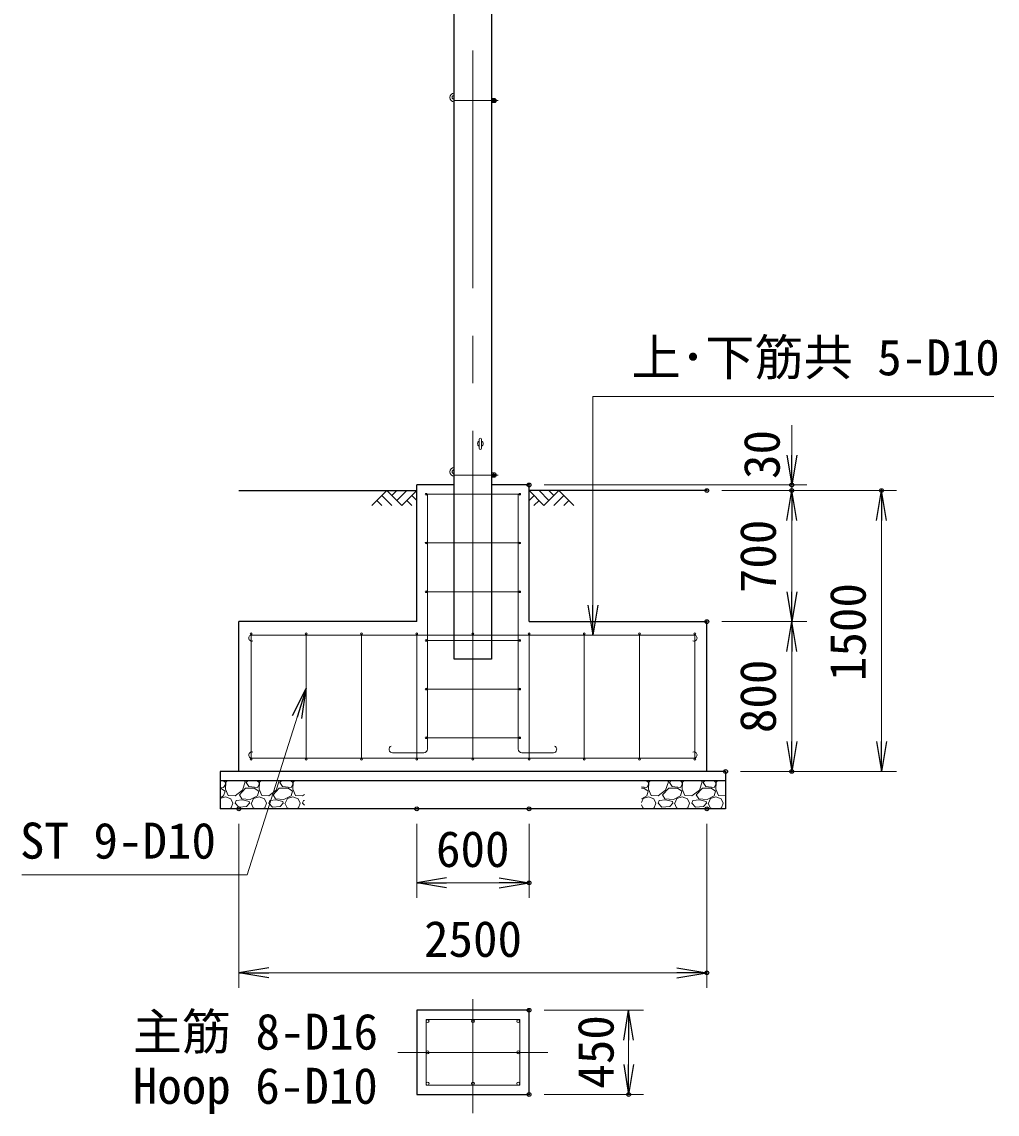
# Model space of a CAD drawing. Units: millimetres, scale not verified. Extents: x -16800 to 16800, y -11880 to 11880.
# Drawn here: x 3157 to 8366, y -5573 to 261 of the extents above; entities that cross this region are included whole.
import ezdxf
from ezdxf.enums import TextEntityAlignment as Align

# ---------------------------------------------------------------- set-up
doc = ezdxf.new("R2010")
doc.units = ezdxf.units.MM
doc.header["$LTSCALE"] = 40
doc.header["$PDMODE"] = 32
doc.header["$PDSIZE"] = 20
doc.linetypes.add('USER1', pattern=[50.8, 31.75, -6.35, 6.35, -6.35])
for name, color, linetype, lineweight in [('0-1_D-STR1', 1, 'Continuous', 25), ('0-2_D-BMK', 2, 'USER1', 13), ('0-3_D-STR3', 3, 'Continuous', 13), ('0-5_D-STR-DIM', 7, 'Continuous', 13), ('0-6_D-STR-TXT', 7, 'Continuous', 13), ('0-9_D-BGD', 7, 'Continuous', 25), ('0-A_D-DCR-HCH', 7, 'Continuous', 13), ('0-B_D-STR4', 7, 'Continuous', 25)]:
    doc.layers.add(name, color=color, linetype=linetype, lineweight=lineweight)
doc.layers.add('0-7_0', color=7, linetype='Continuous')
doc.layers.add('0-8_Defpoints', color=8, linetype='Continuous')
doc.styles.add('ＭＳ ゴシック', font='')
doc.styles.get('ＭＳ ゴシック').set_extended_font_data('MS Gothic')

# ---------------------------------------------------------------- blocks, each defined once
blk = doc.blocks.new('_Open')
at = {"layer": '0-7_0'}
blk.add_line((-40, 6.67), (0, 0), dxfattribs=at)
blk.add_lwpolyline([(-40, -6.67), (0, 0), (-40, 0)], dxfattribs=at)

msp = doc.modelspace()

# ---------------------------------------------------------------- linework, layer by layer
at = {"layer": '0-1_D-STR1'}
msp.add_lwpolyline([(5465.62, 5857.52), (5665.62, 5857.52), (5665.62, -3142.48), (5465.62, -3142.48)], close=True, dxfattribs=at)
at = {"layer": '0-2_D-BMK'}
for p, q in [((5565.62, -3193.48), (5565.62, 5908.52)), ((5465.62, -159.48), (5700.62, -159.48)), ((5465.62, -2159.48), (5700.62, -2159.48)), ((5565.62, -4958.11), (5565.62, -5568.11)), ((5165.62, -5243.11), (5965.62, -5243.11))]:
    msp.add_line(p, q, dxfattribs=at)
at = {"layer": '0-3_D-STR3'}
for p, q in [((5665.62, -148.53), (5665.62, -170.43)), ((5665.62, -148.53), (5674.82, -148.53)), ((5665.62, -154), (5674.82, -154)), ((5665.62, -164.95), (5674.82, -164.95)), ((5665.62, -170.43), (5674.82, -170.43)), ((5675.62, -148.53), (5675.62, -170.43)), ((5675.62, -148.53), (5684.82, -148.53)), ((5675.62, -150.86), (5675.62, -168.09)), ((5675.62, -154), (5684.82, -154)), ((5675.62, -164.95), (5684.82, -164.95)), ((5675.62, -170.43), (5684.82, -170.43)), ((5685.62, -150.86), (5685.62, -168.09)), ((5685.62, -153.48), (5689.67, -153.48)), ((5685.62, -154.42), (5690.62, -154.42)), ((5685.62, -165.48), (5689.67, -165.48)), ((5690.62, -154.42), (5689.67, -153.48)), ((5689.67, -153.48), (5689.67, -165.48)), ((5690.62, -154.42), (5690.62, -164.53)), ((5599.37, -2016.23), (5599.37, -1968.73)), ((5611.87, -2016.23), (5611.87, -1968.73)), ((5665.62, -2148.53), (5665.62, -2170.43)), ((5665.62, -2148.53), (5674.82, -2148.53)), ((5665.62, -2154), (5674.82, -2154)), ((5675.62, -2148.53), (5675.62, -2170.43)), ((5675.62, -2148.53), (5684.82, -2148.53)), ((5675.62, -2150.86), (5675.62, -2168.09)), ((5675.62, -2154), (5684.82, -2154)), ((5685.62, -2150.86), (5685.62, -2168.09)), ((5685.62, -2153.48), (5689.67, -2153.48)), ((5685.62, -2154.42), (5690.62, -2154.42)), ((5690.62, -2154.42), (5689.67, -2153.48)), ((5689.67, -2153.48), (5689.67, -2165.48)), ((5690.62, -2154.42), (5690.62, -2164.53)), ((5665.62, -2164.95), (5674.82, -2164.95)), ((5665.62, -2170.43), (5674.82, -2170.43)), ((5675.62, -2164.95), (5684.82, -2164.95)), ((5675.62, -2170.43), (5684.82, -2170.43)), ((5685.62, -2165.48), (5689.67, -2165.48)), ((5815.62, -2262.48), (5315.62, -2262.48)), ((5323.62, -3622.81), (5323.62, -2262.48)), ((5565.62, -3677.48), (5565.62, -2262.48)), ((5807.62, -3622.81), (5807.62, -2262.48)), ((5815.62, -2522.48), (5315.62, -2522.48)), ((5815.62, -2782.48), (5315.62, -2782.48)), ((4380.62, -3677.48), (4380.62, -3007.48)), ((4380.62, -3013.98), (6750.62, -3013.98)), ((4675.62, -3677.48), (4675.62, -3007.48)), ((4970.62, -3677.48), (4970.62, -3007.48)), ((5265.62, -3677.48), (5265.62, -3007.48)), ((5865.62, -3677.48), (5865.62, -3007.48)), ((6160.62, -3677.48), (6160.62, -3007.48)), ((6455.62, -3677.48), (6455.62, -3007.48)), ((6750.62, -3677.48), (6750.62, -3007.48)), ((5815.62, -3042.48), (5315.62, -3042.48)), ((5815.62, -3302.48), (5315.62, -3302.48)), ((5815.62, -3562.48), (5315.62, -3562.48)), ((4380.62, -3670.98), (6750.62, -3670.98)), ((5303.62, -3642.81), (5135.69, -3642.81)), ((5827.62, -3642.81), (5995.55, -3642.81))]:
    msp.add_line(p, q, dxfattribs=at)
for points in [[(5685.62, -164.53), (5690.62, -164.53), (5689.67, -165.48)], [(5685.62, -2164.53), (5690.62, -2164.53), (5689.67, -2165.48)]]:
    msp.add_lwpolyline(points, dxfattribs=at)
msp.add_lwpolyline([(5315.62, -5068.11), (5315.62, -5418.11), (5815.62, -5418.11), (5815.62, -5068.11)], close=True, dxfattribs=at)
for centre, radius in [((5315.62, -2262.48), 5), ((5815.62, -2262.48), 5), ((5315.62, -2522.48), 5), ((5815.62, -2522.48), 5), ((5315.62, -2782.48), 5), ((5815.62, -2782.48), 5), ((4380.62, -3007.48), 5), ((4675.62, -3007.48), 5), ((4970.62, -3007.48), 5), ((5265.62, -3007.48), 5), ((5565.62, -3007.48), 5), ((5865.62, -3007.48), 5), ((6160.62, -3007.48), 5), ((6455.62, -3007.48), 5), ((6750.62, -3007.48), 5), ((5315.62, -3042.48), 5), ((5815.62, -3042.48), 5), ((5315.62, -3302.48), 5), ((5815.62, -3302.48), 5), ((5315.62, -3562.48), 5), ((5815.62, -3562.48), 5), ((4380.62, -3677.48), 5), ((4675.62, -3677.48), 5), ((4970.62, -3677.48), 5), ((5265.62, -3677.48), 5), ((5565.62, -3677.48), 5), ((5865.62, -3677.48), 5), ((6160.62, -3677.48), 5), ((6455.62, -3677.48), 5), ((6750.62, -3677.48), 5), ((5323.62, -5076.11), 8), ((5565.62, -5076.11), 8), ((5807.62, -5076.11), 8), ((5323.62, -5243.11), 8), ((5807.62, -5243.11), 8), ((5323.62, -5410.11), 8), ((5565.62, -5410.11), 8), ((5807.62, -5410.11), 8)]:
    msp.add_circle(centre, radius, dxfattribs=at)
for centre, radius, start, end in [((5465.62, -142.48), 23, 90, 270), ((5465.62, -142.48), 11, 90, 270), ((5670.64, -151.27), 5, 326.78843, 33.21157), ((5656.49, -159.48), 19.14, 343.37369, 16.62631), ((5670.64, -167.69), 5, 326.78843, 33.21157), ((5680.64, -151.27), 5, 326.78843, 33.21157), ((5666.49, -159.48), 19.14, 343.37369, 16.62631), ((5680.64, -167.69), 5, 326.78843, 33.21157), ((5605.62, -1992.48), 15, 114.62432, 245.37568), ((5605.62, -1968.73), 6.25, 0, 180), ((5605.62, -1992.48), 15, 294.62432, 65.37568), ((5605.62, -2016.23), 6.25, 180, 0), ((5465.62, -2142.48), 23, 90, 270), ((5465.62, -2142.48), 11, 90, 270), ((5670.64, -2151.27), 5, 326.78843, 33.21157), ((5656.49, -2159.48), 19.14, 343.37369, 16.62631), ((5680.64, -2151.27), 5, 326.78843, 33.21157), ((5666.49, -2159.48), 19.14, 343.37369, 16.62631), ((5670.64, -2167.69), 5, 326.78843, 33.21157), ((5680.64, -2167.69), 5, 326.78843, 33.21157), ((4384.85, -3029.97), 16.55, 104.8143, 289.60849), ((6746.39, -3029.97), 16.55, 250.39151, 75.1857), ((5136.52, -3624.15), 18.68, 111.66589, 272.52545), ((5994.73, -3624.15), 18.68, 267.47455, 68.33411), ((4384.85, -3654.98), 16.55, 70.39151, 255.1857), ((5303.62, -3622.81), 20, 270, 0), ((5827.62, -3622.81), 20, 180, 270), ((6746.39, -3654.98), 16.55, 284.8143, 109.60849)]:
    msp.add_arc(centre, radius, start, end, dxfattribs=at)
at = {"layer": '0-5_D-STR-DIM'}
for p, q in [((7268.61, -2052.48), (7268.61, -1892.48)), ((5945.62, -2212.48), (7348.61, -2212.48)), ((7268.61, -2242.48), (7268.61, -2212.48)), ((6895.62, -2242.48), (7348.61, -2242.48)), ((6895.62, -2242.48), (7348.61, -2242.48)), ((6895.62, -2242.48), (7828.61, -2242.48)), ((7268.61, -2782.48), (7268.61, -2402.48)), ((7268.61, -2402.48), (7268.61, -2562.48)), ((7748.61, -3582.48), (7748.61, -2402.48)), ((6895.62, -2942.48), (7348.61, -2942.48)), ((6895.62, -2942.48), (7348.61, -2942.48)), ((7268.61, -3102.48), (7268.61, -3582.48)), ((6995.62, -3742.48), (7348.61, -3742.48)), ((6995.62, -3742.48), (7828.61, -3742.48)), ((4315.62, -4022.48), (4315.62, -4897.82)), ((5265.62, -4022.48), (5265.62, -4417.82)), ((5865.62, -4022.48), (5865.62, -4417.82)), ((6815.62, -4022.48), (6815.62, -4897.82)), ((5425.62, -4337.82), (5705.62, -4337.82)), ((4475.62, -4817.82), (6655.62, -4817.82)), ((5945.62, -5018.11), (6477.72, -5018.11)), ((6397.72, -5178.11), (6397.72, -5308.11)), ((5945.62, -5468.11), (6477.72, -5468.11))]:
    msp.add_line(p, q, dxfattribs=at)
at = {"layer": '0-6_D-STR-TXT'}
for points in [[(8347.47, -1740.73), (6206.72, -1740.73), (6206.72, -3011.98)], [(3156.65, -4294.14), (4359.94, -4294.14), (4675.02, -3301.54)]]:
    msp.add_lwpolyline(points, dxfattribs=at)
at = {"layer": '0-8_Defpoints'}
for p in [(5865.62, -2212.48), (7268.61, -2212.48), (6815.62, -2242.48), (7268.61, -2242.48), (7748.61, -2242.48), (6815.62, -2942.48), (6915.62, -3742.48), (7268.61, -3742.48), (4315.62, -3942.48), (5265.62, -3942.48), (5865.62, -3942.48), (6815.62, -3942.48), (5865.62, -4337.82), (6815.62, -4817.82), (5865.62, -5018.11), (5865.62, -5468.11), (6397.72, -5468.11)]:
    msp.add_point(p, dxfattribs=at)
at = {"layer": '0-9_D-BGD'}
for p, q in [((4315.62, -2242.48), (5265.62, -2242.48)), ((6815.62, -2242.48), (5865.62, -2242.48))]:
    msp.add_line(p, q, dxfattribs=at)
at = {"layer": '0-A_D-DCR-HCH'}
for p, q in [((5105.98, -2242.48), (5026.17, -2322.3)), ((5079.38, -2269.08), (5132.83, -2322.3)), ((5105.98, -2242.48), (5185.8, -2322.3)), ((5132.59, -2269.08), (5159.2, -2242.48)), ((5159.2, -2295.69), (5212.41, -2242.48)), ((5185.8, -2322.3), (5265.62, -2242.48)), ((5239.01, -2269.08), (5265.62, -2295.57)), ((5945.44, -2322.3), (5865.62, -2242.48)), ((5892.23, -2269.08), (5865.62, -2295.57)), ((5972.04, -2295.69), (5918.83, -2242.48)), ((6025.26, -2242.48), (5945.44, -2322.3)), ((5998.79, -2269.22), (5972.04, -2242.48)), ((6051.86, -2269.08), (5998.41, -2322.3)), ((6025.26, -2242.48), (6105.07, -2322.3)), ((5052.77, -2295.69), (5079.5, -2322.3)), ((5212.41, -2295.69), (5239.14, -2322.3)), ((5918.83, -2295.69), (5892.1, -2322.3)), ((6078.47, -2295.69), (6051.74, -2322.3)), ((4215.62, -3825.8), (4234.51, -3828.06)), ((4215.62, -3831.66), (4218.31, -3831.66)), ((4218.31, -3831.66), (4241.71, -3847.86)), ((4243.51, -3801.06), (4233.7, -3792.48)), ((4234.51, -3828.06), (4243.51, -3811.86)), ((4241.71, -3847.86), (4234.51, -3873.06)), ((4245.31, -3799.26), (4243.51, -3837.06)), ((4243.51, -3811.86), (4243.51, -3801.06)), ((4243.51, -3837.06), (4257.91, -3871.26)), ((4252.75, -3792.48), (4245.31, -3799.26)), ((4319.11, -3867.66), (4351.51, -3831.66)), ((4335.31, -3842.46), (4349.71, -3797.46)), ((4349.71, -3797.46), (4346.66, -3792.48)), ((4351.51, -3831.66), (4398.31, -3831.66)), ((4363.7, -3792.48), (4355.11, -3801.06)), ((4355.11, -3801.06), (4369.51, -3822.66)), ((4369.51, -3822.66), (4414.51, -3828.06)), ((4398.31, -3831.66), (4421.71, -3847.86)), ((4423.51, -3801.06), (4413.7, -3792.48)), ((4414.51, -3828.06), (4423.51, -3811.86)), ((4421.71, -3847.86), (4414.51, -3873.06)), ((4425.31, -3799.26), (4423.51, -3837.06)), ((4423.51, -3811.86), (4423.51, -3801.06)), ((4423.51, -3837.06), (4437.91, -3871.26)), ((4432.75, -3792.48), (4425.31, -3799.26)), ((4475.71, -3873.06), (4515.31, -3842.46)), ((4499.11, -3867.66), (4531.51, -3831.66)), ((4515.31, -3842.46), (4529.71, -3797.46)), ((4529.71, -3797.46), (4526.66, -3792.48)), ((4531.51, -3831.66), (4578.31, -3831.66)), ((4543.7, -3792.48), (4535.11, -3801.06)), ((4535.11, -3801.06), (4549.51, -3822.66)), ((4549.51, -3822.66), (4594.51, -3828.06)), ((4578.31, -3831.66), (4601.71, -3847.86)), ((4603.51, -3801.06), (4593.7, -3792.48)), ((4594.51, -3828.06), (4603.51, -3811.86)), ((4601.71, -3847.86), (4594.51, -3873.06)), ((4605.31, -3799.26), (4603.51, -3837.06)), ((4603.51, -3811.86), (4603.51, -3801.06)), ((4603.51, -3837.06), (4617.91, -3871.26)), ((4612.75, -3792.48), (4605.31, -3799.26)), ((6465.62, -3824.6), (6494.51, -3828.06)), ((6465.62, -3831.66), (6478.31, -3831.66)), ((6478.31, -3831.66), (6501.71, -3847.86)), ((6503.51, -3801.06), (6493.7, -3792.48)), ((6494.51, -3828.06), (6503.51, -3811.86)), ((6501.71, -3847.86), (6494.51, -3873.06)), ((6505.31, -3799.26), (6503.51, -3837.06)), ((6503.51, -3811.86), (6503.51, -3801.06)), ((6503.51, -3837.06), (6517.91, -3871.26)), ((6512.75, -3792.48), (6505.31, -3799.26)), ((6579.11, -3867.66), (6611.51, -3831.66)), ((6595.31, -3842.46), (6609.71, -3797.46)), ((6609.71, -3797.46), (6606.66, -3792.48)), ((6611.51, -3831.66), (6658.31, -3831.66)), ((6623.7, -3792.48), (6615.11, -3801.06)), ((6615.11, -3801.06), (6629.51, -3822.66)), ((6629.51, -3822.66), (6674.51, -3828.06)), ((6658.31, -3831.66), (6681.71, -3847.86)), ((6683.51, -3801.06), (6673.7, -3792.48)), ((6674.51, -3828.06), (6683.51, -3811.86)), ((6681.71, -3847.86), (6674.51, -3873.06)), ((6685.31, -3799.26), (6683.51, -3837.06)), ((6683.51, -3811.86), (6683.51, -3801.06)), ((6683.51, -3837.06), (6697.91, -3871.26)), ((6692.75, -3792.48), (6685.31, -3799.26)), ((6735.71, -3873.06), (6775.31, -3842.46)), ((6759.11, -3867.66), (6791.51, -3831.66)), ((6775.31, -3842.46), (6789.71, -3797.46)), ((6789.71, -3797.46), (6786.66, -3792.48)), ((6791.51, -3831.66), (6838.31, -3831.66)), ((6803.7, -3792.48), (6795.11, -3801.06)), ((6795.11, -3801.06), (6809.51, -3822.66)), ((6809.51, -3822.66), (6854.51, -3828.06)), ((6838.31, -3831.66), (6861.71, -3847.86)), ((6863.51, -3801.06), (6853.7, -3792.48)), ((6854.51, -3828.06), (6863.51, -3811.86)), ((6861.71, -3847.86), (6854.51, -3873.06)), ((6865.31, -3799.26), (6863.51, -3837.06)), ((6863.51, -3811.86), (6863.51, -3801.06)), ((6863.51, -3837.06), (6877.91, -3871.26)), ((6872.75, -3792.48), (6865.31, -3799.26)), ((4234.51, -3873.06), (4215.62, -3882.96)), ((4215.62, -3887.18), (4243.51, -3878.46)), ((4243.51, -3878.46), (4272.31, -3889.26)), ((4272.31, -3889.26), (4283.11, -3912.66)), ((4295.71, -3912.66), (4301.11, -3898.26)), ((4335.31, -3894.66), (4301.11, -3898.26)), ((4331.71, -3889.26), (4319.11, -3867.66)), ((4376.71, -3892.86), (4331.71, -3889.26)), ((4371.31, -3903.66), (4335.31, -3894.66)), ((4373.11, -3912.66), (4371.31, -3903.66)), ((4414.51, -3873.06), (4376.71, -3892.86)), ((4383.91, -3912.66), (4394.71, -3887.46)), ((4394.71, -3887.46), (4423.51, -3878.46)), ((4423.51, -3878.46), (4452.31, -3889.26)), ((4437.91, -3871.26), (4475.71, -3873.06)), ((4452.31, -3889.26), (4463.11, -3912.66)), ((4475.71, -3912.66), (4481.11, -3898.26)), ((4515.31, -3894.66), (4481.11, -3898.26)), ((4511.71, -3889.26), (4499.11, -3867.66)), ((4556.71, -3892.86), (4511.71, -3889.26)), ((4551.31, -3903.66), (4515.31, -3894.66)), ((4553.11, -3912.66), (4551.31, -3903.66)), ((4594.51, -3873.06), (4556.71, -3892.86)), ((4563.91, -3912.66), (4574.71, -3887.46)), ((4574.71, -3887.46), (4603.51, -3878.46)), ((4603.51, -3878.46), (4632.31, -3889.26)), ((4617.91, -3871.26), (4655.71, -3873.06)), ((4632.31, -3889.26), (4643.11, -3912.66)), ((4655.71, -3873.06), (4665.62, -3865.41)), ((4655.71, -3912.66), (4661.11, -3898.26)), ((4665.62, -3897.79), (4661.11, -3898.26)), ((6494.51, -3873.06), (6465.62, -3888.2)), ((6465.62, -3908.68), (6474.71, -3887.46)), ((6474.71, -3887.46), (6503.51, -3878.46)), ((6503.51, -3878.46), (6532.31, -3889.26)), ((6532.31, -3889.26), (6543.11, -3912.66)), ((6555.71, -3912.66), (6561.11, -3898.26)), ((6595.31, -3894.66), (6561.11, -3898.26)), ((6591.71, -3889.26), (6579.11, -3867.66)), ((6636.71, -3892.86), (6591.71, -3889.26)), ((6631.31, -3903.66), (6595.31, -3894.66)), ((6633.11, -3912.66), (6631.31, -3903.66)), ((6674.51, -3873.06), (6636.71, -3892.86)), ((6643.91, -3912.66), (6654.71, -3887.46)), ((6654.71, -3887.46), (6683.51, -3878.46)), ((6683.51, -3878.46), (6712.31, -3889.26)), ((6697.91, -3871.26), (6735.71, -3873.06)), ((6712.31, -3889.26), (6723.11, -3912.66)), ((6735.71, -3912.66), (6741.11, -3898.26)), ((6775.31, -3894.66), (6741.11, -3898.26)), ((6771.71, -3889.26), (6759.11, -3867.66)), ((6816.71, -3892.86), (6771.71, -3889.26)), ((6811.31, -3903.66), (6775.31, -3894.66)), ((6813.11, -3912.66), (6811.31, -3903.66)), ((6854.51, -3873.06), (6816.71, -3892.86)), ((6823.91, -3912.66), (6834.71, -3887.46)), ((6834.71, -3887.46), (6863.51, -3878.46)), ((6863.51, -3878.46), (6892.31, -3889.26)), ((6877.91, -3871.26), (6915.62, -3873.06)), ((6892.31, -3889.26), (6903.11, -3912.66)), ((4215.62, -3938.66), (4228.6, -3942.48)), ((4258.43, -3942.48), (4274.11, -3937.86)), ((4274.11, -3937.86), (4283.11, -3912.66)), ((4286.71, -3941.46), (4285.6, -3942.48)), ((4298.87, -3942.48), (4286.71, -3941.46)), ((4315.51, -3934.26), (4295.71, -3912.66)), ((4356.91, -3930.66), (4315.51, -3934.26)), ((4373.11, -3912.66), (4356.91, -3930.66)), ((4360.51, -3941.46), (4358.15, -3942.48)), ((4363.55, -3942.48), (4360.51, -3941.46)), ((4382.11, -3912.66), (4392.91, -3937.86)), ((4392.91, -3937.86), (4408.6, -3942.48)), ((4438.43, -3942.48), (4454.11, -3937.86)), ((4454.11, -3937.86), (4463.11, -3912.66)), ((4466.71, -3941.46), (4465.6, -3942.48)), ((4478.87, -3942.48), (4466.71, -3941.46)), ((4495.51, -3934.26), (4475.71, -3912.66)), ((4536.91, -3930.66), (4495.51, -3934.26)), ((4553.11, -3912.66), (4536.91, -3930.66)), ((4540.51, -3941.46), (4538.15, -3942.48)), ((4543.55, -3942.48), (4540.51, -3941.46)), ((4562.11, -3912.66), (4572.91, -3937.86)), ((4572.91, -3937.86), (4588.6, -3942.48)), ((4618.43, -3942.48), (4634.11, -3937.86)), ((4634.11, -3937.86), (4643.11, -3912.66)), ((4646.71, -3941.46), (4645.6, -3942.48)), ((4658.87, -3942.48), (4646.71, -3941.46)), ((4665.62, -3923.47), (4655.71, -3912.66)), ((6465.62, -3920.85), (6472.91, -3937.86)), ((6472.91, -3937.86), (6488.6, -3942.48)), ((6518.43, -3942.48), (6534.11, -3937.86)), ((6534.11, -3937.86), (6543.11, -3912.66)), ((6546.71, -3941.46), (6545.6, -3942.48)), ((6558.87, -3942.48), (6546.71, -3941.46)), ((6575.51, -3934.26), (6555.71, -3912.66)), ((6616.91, -3930.66), (6575.51, -3934.26)), ((6633.11, -3912.66), (6616.91, -3930.66)), ((6620.51, -3941.46), (6618.15, -3942.48)), ((6623.55, -3942.48), (6620.51, -3941.46)), ((6642.11, -3912.66), (6652.91, -3937.86)), ((6652.91, -3937.86), (6668.6, -3942.48)), ((6698.43, -3942.48), (6714.11, -3937.86)), ((6714.11, -3937.86), (6723.11, -3912.66)), ((6726.71, -3941.46), (6725.6, -3942.48)), ((6738.87, -3942.48), (6726.71, -3941.46)), ((6755.51, -3934.26), (6735.71, -3912.66)), ((6796.91, -3930.66), (6755.51, -3934.26)), ((6813.11, -3912.66), (6796.91, -3930.66)), ((6800.51, -3941.46), (6798.15, -3942.48)), ((6803.55, -3942.48), (6800.51, -3941.46)), ((6822.11, -3912.66), (6832.91, -3937.86)), ((6832.91, -3937.86), (6848.6, -3942.48)), ((6878.43, -3942.48), (6894.11, -3937.86)), ((6894.11, -3937.86), (6903.11, -3912.66)), ((6906.71, -3941.46), (6905.6, -3942.48)), ((6915.62, -3942.21), (6906.71, -3941.46))]:
    msp.add_line(p, q, dxfattribs=at)
for points in [[(4257.91, -3871.26), (4295.71, -3873.06), (4335.31, -3842.46)], [(6517.91, -3871.26), (6555.71, -3873.06), (6595.31, -3842.46)]]:
    msp.add_lwpolyline(points, dxfattribs=at)
at = {"layer": '0-B_D-STR4'}
for p, q in [((5465.62, -2212.48), (5265.62, -2212.48)), ((5265.62, -2942.48), (5265.62, -2212.48)), ((5865.62, -2212.48), (5665.62, -2212.48)), ((5865.62, -2942.48), (5865.62, -2212.48)), ((5265.62, -2942.48), (4315.62, -2942.48)), ((4315.62, -3742.48), (4315.62, -2942.48)), ((5865.62, -2942.48), (6815.62, -2942.48)), ((6815.62, -3742.48), (6815.62, -2942.48)), ((6915.62, -3742.48), (4215.62, -3742.48)), ((4215.62, -3742.48), (4215.62, -3942.48)), ((6915.62, -3742.48), (6915.62, -3942.48)), ((6915.62, -3792.48), (4215.62, -3792.48)), ((6915.62, -3942.48), (4215.62, -3942.48))]:
    msp.add_line(p, q, dxfattribs=at)
msp.add_lwpolyline([(5265.62, -5018.11), (5265.62, -5468.11), (5865.62, -5468.11), (5865.62, -5018.11)], close=True, dxfattribs=at)

# ---------------------------------------------------------------- block references
at = {"layer": '0-5_D-STR-DIM', "xscale": 4, "yscale": 4}
for p, rotation in [((7268.61, -2212.48), 270), ((7268.61, -2242.48), 90), ((7268.61, -2242.48), 90), ((7748.61, -2242.48), 90), ((7268.61, -2942.48), 270), ((7268.61, -2942.48), 90), ((7268.61, -3742.48), 270), ((7748.61, -3742.48), 270), ((5265.62, -4337.82), 180), ((4315.62, -4817.82), 180), ((6397.72, -5018.11), 90), ((6397.72, -5468.11), 270)]:
    msp.add_blockref('_Open', p, dxfattribs=dict(at, rotation=rotation))
for p in [(5865.62, -4337.82), (6815.62, -4817.82)]:
    msp.add_blockref('_Open', p, dxfattribs=at)
at = {"layer": '0-6_D-STR-TXT', "xscale": 4, "yscale": 4}
for p, rotation in [((6206.72, -3013.98), 270), ((4675.62, -3299.64), 72.38924)]:
    msp.add_blockref('_Open', p, dxfattribs=dict(at, rotation=rotation))

# ---------------------------------------------------------------- texts
at = {"layer": '0-5_D-STR-DIM', "style": 'ＭＳ ゴシック'}
for s, p in [('30', (7262.12, -2180.45)), ('700', (7241.62, -2790.48)), ('1500', (7721.62, -3260.08)), ('800', (7241.62, -3537.98)), ('450', (6375.14, -5437.11))]:
    msp.add_text(s, height=192.4, rotation=90, dxfattribs=at).set_placement(p, align=Align.BOTTOM_LEFT)
for s, p in [('600', (5368.62, -4310.83)), ('2500', (5304.62, -4790.83))]:
    msp.add_text(s, height=192.4, dxfattribs=at).set_placement(p, align=Align.BOTTOM_LEFT)
at = {"layer": '0-6_D-STR-TXT', "style": 'ＭＳ ゴシック'}
for s, p in [('上･下筋共 5-D10', (6413.46, -1684.81)), ('ST 9-D10', (3146.5, -4266.13)), ('主筋 8-D16', (3749.05, -5286.29)), ('Hoop 6-D10', (3749.05, -5575.62))]:
    msp.add_text(s, height=192.4, dxfattribs=at).set_placement(p, align=Align.BOTTOM_LEFT)

doc.saveas('drawing.dxf')
